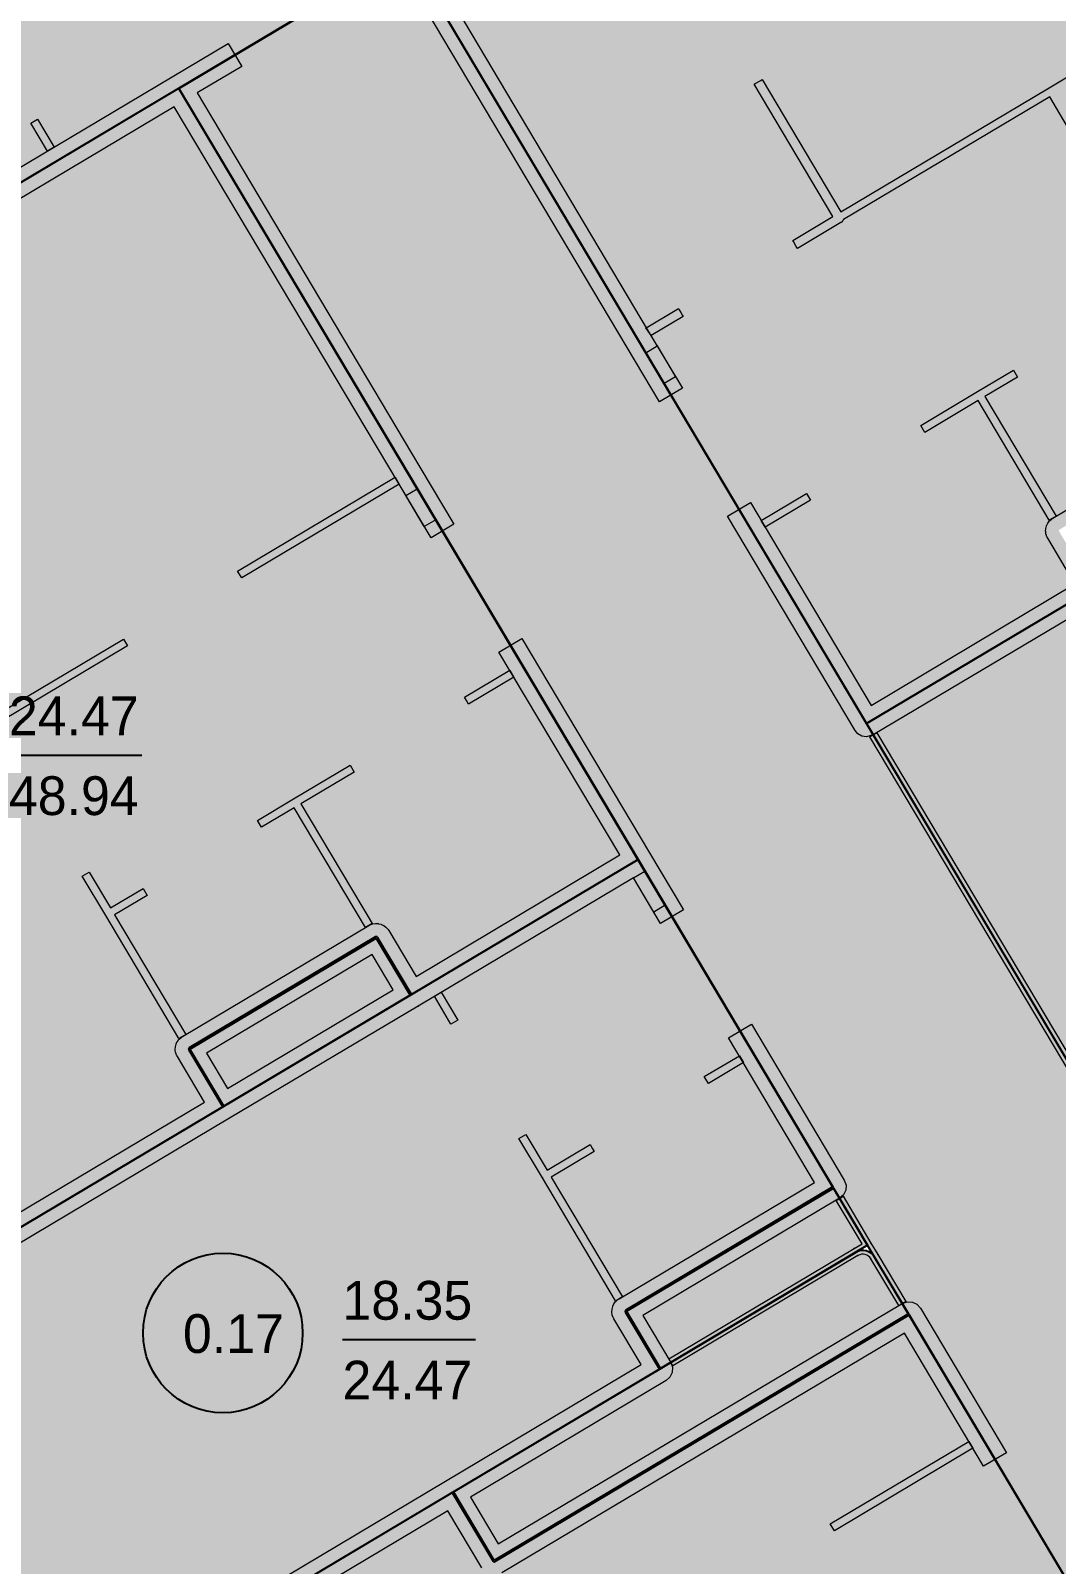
# Model space of a CAD drawing. Header units: millimetres. Extents: x 0 to 312583, y -208103 to 25097.
# Drawn here: x 209062 to 216776, y -109284 to -97750 of the extents above; entities that cross this region are included whole.
import ezdxf

# ---------------------------------------------------------------- set-up
doc = ezdxf.new("R2010")
doc.units = ezdxf.units.MM
doc.linetypes.add('Solid', pattern=[0])
for name, color, linetype, lineweight in [('Inner Walls', 5, 'Solid', 0), ('One-Bedroom Apartment', 1, 'Solid', 35), ('Room Objects', 47, 'Solid', 15), ('Room Walls', 47, 'Solid', 35), ('Service Area', 252, 'Solid', 25), ('Studio Apartment', 250, 'Solid', 25), ('Three-Bedroom Apartment', 151, 'Solid', 25), ('Two-Bedroom Apartment', 252, 'Solid', 25)]:
    doc.layers.add(name, color=color, linetype=linetype, lineweight=lineweight)
doc.styles.add('Dialog.plain', font='Dialog.plain')

msp = doc.modelspace()

# ---------------------------------------------------------------- hatches: boundary and pattern name
at = {"layer": 'One-Bedroom Apartment', "linetype": 'Solid', "lineweight": 25}
msp.add_hatch(color=250, dxfattribs=at).paths.add_polyline_path([(205674, -104793), (203947, -101893), (210176, -98184), (210177, -98185), (211903, -101084), (213630, -103984), (211925, -104999), (211669, -104569), (211668, -104567), (211667, -104566), (211665, -104565), (211663, -104564), (211661, -104564), (211659, -104564), (211657, -104565), (211656, -104566), (210254, -105400), (210252, -105401), (210251, -105403), (210250, -105404), (210249, -105406), (210249, -105408), (210249, -105410), (210250, -105412), (210250, -105414), (210506, -105843), (207400, -107693), (207400, -107693)], flags=0)
at = {"layer": 'Room Objects', "linetype": 'Solid', "lineweight": 0}
for points in [[(213688, -100172), (213774, -100121), (213912, -100353), (213912, -100353), (213826, -100404)], [(211884, -101247), (211969, -101196), (212108, -101428), (212108, -101428), (212022, -101479)], [(213595, -104121), (213595, -104121), (213681, -104070), (213834, -104327), (213834, -104327), (213748, -104379)]]:
    msp.add_hatch(color=5, dxfattribs=at).paths.add_polyline_path(points, flags=0)
at = {"layer": 'Service Area', "linetype": 'Solid', "lineweight": 25}
for points in [[(222254, -114559), (220535, -115583), (210177, -98185), (211895, -97162)], [(223304, -102152), (217075, -105861), (217075, -105861), (217075, -105861), (215348, -102961), (221577, -99252), (221577, -99252), (221577, -99252)], [(211916, -105004), (210515, -105838), (210259, -105409), (211661, -104574)], [(215100, -106454), (215356, -106884), (213799, -107811), (213543, -107381)], [(212548, -109254), (212241, -108738), (215270, -106935), (215288, -106927), (215307, -106922), (215327, -106921), (215346, -106924), (215364, -106931), (215381, -106941), (215396, -106954), (215407, -106970), (215663, -107399)]]:
    msp.add_hatch(color=254, dxfattribs=at).paths.add_polyline_path(points, flags=0)
at = {"layer": 'Studio Apartment', "linetype": 'Solid', "lineweight": 25}
for points in [[(203947, -101893), (203947, -101893), (202220, -98993), (202220, -98993), (207528, -95833), (207528, -95833), (207784, -96262), (207785, -96264), (207787, -96265), (207788, -96266), (207790, -96267), (207792, -96267), (207794, -96267), (207796, -96267), (207798, -96266), (209570, -95211), (211036, -97672)], [(213790, -107816), (209127, -110593), (209127, -110593), (209127, -110593), (207400, -107693), (213630, -103984), (213630, -103984), (213630, -103984), (215095, -106445), (213538, -107373), (213536, -107374), (213535, -107375), (213534, -107377), (213533, -107379), (213533, -107381), (213533, -107383), (213534, -107385), (213534, -107386)]]:
    msp.add_hatch(color=252, dxfattribs=at).paths.add_polyline_path(points, flags=0)
at = {"layer": 'Three-Bedroom Apartment', "linetype": 'Solid', "lineweight": 25}
msp.add_hatch(color=150, dxfattribs=at).paths.add_polyline_path([(209127, -110593), (212233, -108743), (212233, -108743), (212540, -109259), (212541, -109260), (212542, -109262), (212544, -109263), (212546, -109263), (212548, -109264), (212550, -109264), (212552, -109263), (212553, -109262), (215668, -107408), (217083, -109784), (220535, -115583), (221395, -115072), (222861, -117534), (222861, -117534), (220595, -118883), (220593, -118884), (220592, -118886), (220591, -118887), (220590, -118889), (220590, -118891), (220590, -118893), (220590, -118895), (220591, -118897), (220847, -119326), (220847, -119326), (216033, -122192), (212580, -116392)], flags=0)
at = {"layer": 'Two-Bedroom Apartment', "linetype": 'Solid', "lineweight": 25}
msp.add_hatch(color=151, dxfattribs=at).paths.add_polyline_path([(211895, -97162), (211036, -97672), (211036, -97672), (209309, -94772), (216398, -90552), (216398, -90552), (218124, -93452), (219851, -96352), (221577, -99252), (218471, -101101), (218471, -101101), (218216, -100671), (218214, -100670), (218213, -100669), (218211, -100668), (218209, -100667), (218207, -100667), (218206, -100667), (218204, -100667), (218202, -100668), (216800, -101502), (216799, -101504), (216797, -101505), (216796, -101507), (216796, -101509), (216795, -101511), (216795, -101512), (216796, -101514), (216797, -101516), (217053, -101946), (215348, -102961), (215348, -102961), (213621, -100061)], flags=0)

# ---------------------------------------------------------------- linework, layer by layer
at = {"layer": 'Inner Walls', "color": 47, "linetype": 'Solid', "lineweight": 15}
for p, q in [((211981, -97110), (213707, -100010)), ((213791, -100541), (211861, -97299)), ((210125, -98098), (210546, -97847)), ((210546, -97847), (210649, -98019)), ((210649, -98019), (210313, -98219)), ((204111, -101679), (210125, -98098)), ((210313, -98219), (211989, -101033)), ((210142, -98322), (204213, -101851)), ((212073, -101565), (210142, -98322)), ((213707, -100010), (213963, -100439)), ((213963, -100439), (213791, -100541)), ((216749, -101417), (218151, -100582)), ((211989, -101033), (212245, -101462)), ((214303, -101401), (214475, -101298)), ((214475, -101298), (215383, -102824)), ((212245, -101462), (212073, -101565)), ((215262, -103012), (214303, -101401)), ((216697, -101494), (216702, -101475)), ((216702, -101473), (216711, -101455)), ((216702, -101475), (216702, -101473)), ((216711, -101455), (216712, -101453)), ((216712, -101453), (216723, -101438)), ((216723, -101438), (216725, -101436)), ((216725, -101436), (216739, -101423)), ((216739, -101423), (216741, -101422)), ((216741, -101422), (216749, -101417)), ((216695, -101515), (216696, -101496)), ((216696, -101517), (216695, -101515)), ((216696, -101496), (216697, -101494)), ((216698, -101536), (216696, -101517)), ((216699, -101538), (216698, -101536)), ((216705, -101557), (216699, -101538)), ((216706, -101559), (216705, -101557)), ((216711, -101567), (216706, -101559)), ((216915, -101911), (216711, -101567)), ((215383, -102824), (216915, -101911)), ((217104, -102032), (215399, -103047)), ((212584, -102424), (212756, -102322)), ((212756, -102322), (213715, -103933)), ((213492, -103949), (212584, -102424)), ((215284, -103038), (215262, -103012)), ((215314, -103055), (215284, -103038)), ((215348, -103061), (215314, -103055)), ((215399, -103047), (215348, -103061)), ((211960, -104862), (213492, -103949)), ((213715, -103933), (213971, -104362)), ((213595, -104121), (211976, -105085)), ((213799, -104465), (213595, -104121)), ((213971, -104362), (213799, -104465)), ((210203, -105314), (211604, -104480)), ((211604, -104480), (211613, -104475)), ((211613, -104475), (211615, -104474)), ((211615, -104474), (211633, -104468)), ((211633, -104468), (211635, -104467)), ((211635, -104467), (211655, -104464)), ((211655, -104464), (211657, -104464)), ((211657, -104464), (211676, -104465)), ((211676, -104465), (211678, -104466)), ((211678, -104466), (211697, -104470)), ((211697, -104470), (211699, -104471)), ((211699, -104471), (211717, -104479)), ((211717, -104479), (211718, -104480)), ((211718, -104480), (211734, -104492)), ((211734, -104492), (211735, -104494)), ((211735, -104494), (211749, -104508)), ((211749, -104508), (211750, -104510)), ((211750, -104510), (211755, -104518)), ((211755, -104518), (211960, -104862)), ((211629, -104698), (210383, -105440)), ((211788, -104964), (211629, -104698)), ((210541, -105706), (211788, -104964)), ((211976, -105085), (210557, -105929)), ((214311, -105324), (214483, -105221)), ((214483, -105221), (215181, -106394)), ((210149, -105413), (210150, -105393)), ((210150, -105391), (210155, -105372)), ((210150, -105393), (210150, -105391)), ((210155, -105372), (210156, -105370)), ((210156, -105370), (210164, -105353)), ((210164, -105353), (210165, -105351)), ((210165, -105351), (210177, -105335)), ((210177, -105335), (210178, -105334)), ((210178, -105334), (210193, -105321)), ((210193, -105321), (210195, -105320)), ((210195, -105320), (210203, -105314)), ((214958, -106411), (214311, -105324)), ((210149, -105415), (210149, -105413)), ((210152, -105434), (210149, -105415)), ((210153, -105436), (210152, -105434)), ((210159, -105454), (210153, -105436)), ((210160, -105456), (210159, -105454)), ((210165, -105465), (210160, -105456)), ((210369, -105809), (210165, -105465)), ((210383, -105440), (210541, -105706)), ((207564, -107479), (210369, -105809)), ((210557, -105929), (207666, -107651)), ((213487, -107287), (214958, -106411)), ((215181, -106394), (215194, -106431)), ((215194, -106431), (215192, -106470)), ((215146, -106531), (213667, -107413)), ((215175, -106505), (215146, -106531)), ((215192, -106470), (215175, -106505)), ((212579, -109130), (215617, -107322)), ((213433, -107385), (213434, -107366)), ((213434, -107364), (213439, -107345)), ((213434, -107366), (213434, -107364)), ((213439, -107345), (213440, -107343)), ((213440, -107343), (213448, -107325)), ((213448, -107325), (213449, -107324)), ((213449, -107324), (213461, -107308)), ((213461, -107308), (213462, -107307)), ((213462, -107307), (213477, -107293)), ((213477, -107293), (213479, -107292)), ((213479, -107292), (213487, -107287)), ((215617, -107322), (215654, -107309)), ((215654, -107309), (215693, -107311)), ((215693, -107311), (215728, -107328)), ((215728, -107328), (215754, -107357)), ((215754, -107357), (216401, -108444)), ((213433, -107387), (213433, -107385)), ((213436, -107407), (213433, -107387)), ((213436, -107409), (213436, -107407)), ((213443, -107427), (213436, -107409)), ((213444, -107429), (213443, -107427)), ((213448, -107438), (213444, -107429)), ((213653, -107781), (213448, -107438)), ((213667, -107413), (213876, -107765)), ((215633, -107545), (212605, -109348)), ((216229, -108546), (215633, -107545)), ((212182, -108657), (213653, -107781)), ((213876, -107765), (213889, -107802)), ((213889, -107802), (213887, -107841)), ((213841, -107902), (212370, -108778)), ((213870, -107876), (213841, -107902)), ((213887, -107841), (213870, -107876)), ((216401, -108444), (216229, -108546)), ((211778, -108898), (212182, -108657)), ((212370, -108778), (212579, -109130)), ((209290, -110379), (211778, -108898)), ((212198, -108880), (209393, -110551)), ((212454, -109310), (212198, -108880))]:
    msp.add_line(p, q, dxfattribs=at)
msp.add_point((211976, -105085), dxfattribs=at)
at = {"layer": 'One-Bedroom Apartment', "color": 250, "linetype": 'Solid', "lineweight": 25}
for p, q in [((203947, -101893), (210176, -98184)), ((210176, -98184), (210177, -98185)), ((210177, -98185), (211903, -101084)), ((211903, -101084), (213630, -103984)), ((213630, -103984), (211925, -104999)), ((211656, -104566), (210254, -105400)), ((211657, -104565), (211656, -104566)), ((211659, -104564), (211657, -104565)), ((211661, -104564), (211659, -104564)), ((211663, -104564), (211661, -104564)), ((211665, -104565), (211663, -104564)), ((211667, -104566), (211665, -104565)), ((211668, -104567), (211667, -104566)), ((211669, -104569), (211668, -104567)), ((211925, -104999), (211669, -104569)), ((210250, -105404), (210249, -105406)), ((210249, -105406), (210249, -105408)), ((210249, -105408), (210249, -105410)), ((210249, -105410), (210250, -105412)), ((210251, -105403), (210250, -105404)), ((210252, -105401), (210251, -105403)), ((210254, -105400), (210252, -105401)), ((210250, -105412), (210250, -105414)), ((210250, -105414), (210506, -105843)), ((210506, -105843), (207400, -107693))]:
    msp.add_line(p, q, dxfattribs=at)
at = {"layer": 'Room Objects', "color": 0, "linetype": 'Solid', "lineweight": 0}
for p, q in [((213688, -100172), (213774, -100121)), ((213826, -100404), (213688, -100172)), ((213774, -100121), (213912, -100353)), ((213912, -100353), (213826, -100404)), ((211884, -101247), (211969, -101196)), ((212022, -101479), (211884, -101247)), ((211969, -101196), (212108, -101428)), ((212108, -101428), (212022, -101479)), ((213595, -104121), (213681, -104070)), ((213748, -104379), (213595, -104121)), ((213681, -104070), (213834, -104327)), ((213834, -104327), (213748, -104379))]:
    msp.add_line(p, q, dxfattribs=at)
for p in [(213912, -100353), (212108, -101428), (213595, -104121), (213834, -104327)]:
    msp.add_point(p, dxfattribs=at)
at = {"layer": 'Room Walls', "color": 47, "linetype": 'Solid', "lineweight": 9}
for p, q in [((216721, -98180), (219621, -96454)), ((214511, -98149), (214554, -98124)), ((214554, -98124), (214563, -98118)), ((214563, -98118), (215155, -99113)), ((214503, -98154), (214511, -98149)), ((215095, -99149), (214503, -98154)), ((215155, -99113), (216721, -98180)), ((216726, -98247), (215174, -99171)), ((216886, -98517), (216726, -98247)), ((209062, -98447), (209113, -98417)), ((209187, -98657), (209062, -98447)), ((209113, -98417), (209238, -98626)), ((209238, -98626), (209187, -98657)), ((214793, -99328), (215095, -99149)), ((215170, -99180), (215166, -99185)), ((215171, -99179), (215170, -99180)), ((215173, -99173), (215171, -99179)), ((215174, -99172), (215173, -99173)), ((215174, -99171), (215174, -99172)), ((215156, -99193), (214829, -99389)), ((215159, -99192), (215156, -99193)), ((215160, -99191), (215159, -99192)), ((215165, -99187), (215160, -99191)), ((215166, -99185), (215165, -99187)), ((214798, -99337), (214793, -99328)), ((214820, -99374), (214798, -99337)), ((214823, -99380), (214820, -99374)), ((214829, -99389), (214823, -99380)), ((213692, -99984), (213934, -99840)), ((213934, -99840), (213939, -99849)), ((213939, -99849), (213951, -99869)), ((213951, -99869), (213964, -99892)), ((213689, -99986), (213692, -99984)), ((213707, -100010), (213689, -99986)), ((213969, -99900), (213728, -100044)), ((213964, -99892), (213969, -99900)), ((213723, -100035), (213707, -100010)), ((213728, -100044), (213723, -100035)), ((216182, -100465), (216454, -100303)), ((216454, -100303), (216484, -100355)), ((216484, -100355), (216239, -100501)), ((215756, -100719), (216182, -100465)), ((216187, -100532), (215787, -100771)), ((216723, -101432), (216187, -100532)), ((216239, -100501), (216775, -101401)), ((215787, -100771), (215756, -100719)), ((210618, -101814), (211802, -101109)), ((211802, -101109), (211832, -101161)), ((211832, -101161), (210649, -101866)), ((214555, -101434), (214897, -101231)), ((214897, -101231), (214912, -101256)), ((214912, -101256), (214927, -101282)), ((214927, -101282), (214586, -101485)), ((214586, -101485), (214555, -101434)), ((216775, -101401), (216723, -101432)), ((210649, -101866), (210618, -101814)), ((208799, -102897), (209759, -102326)), ((209789, -102377), (208829, -102949)), ((209759, -102326), (209789, -102377)), ((212324, -102762), (212665, -102559)), ((212696, -102611), (212354, -102814)), ((212665, -102559), (212696, -102611)), ((212339, -102788), (212324, -102762)), ((212354, -102814), (212339, -102788)), ((215373, -103062), (215425, -103031)), ((217049, -105876), (215373, -103062)), ((215425, -103031), (217085, -105819)), ((211038, -103528), (211464, -103274)), ((211495, -103326), (211094, -103564)), ((211464, -103274), (211495, -103326)), ((210767, -103689), (211038, -103528)), ((211094, -103564), (211630, -104464)), ((211043, -103595), (210797, -103741)), ((211579, -104495), (211043, -103595)), ((210797, -103741), (210767, -103689)), ((209450, -104108), (209502, -104078)), ((209626, -104404), (209450, -104108)), ((209502, -104078), (209662, -104347)), ((209662, -104347), (209907, -104201)), ((209938, -104253), (209693, -104399)), ((209907, -104201), (209938, -104253)), ((210177, -105329), (209626, -104404)), ((209693, -104399), (210229, -105299)), ((211630, -104464), (211579, -104495)), ((212098, -105012), (212149, -104982)), ((212222, -105222), (212098, -105012)), ((212149, -104982), (212274, -105191)), ((212274, -105191), (212222, -105222)), ((210229, -105299), (210177, -105329)), ((214128, -105616), (214392, -105459)), ((214422, -105511), (214159, -105667)), ((214392, -105459), (214422, -105511)), ((214159, -105667), (214128, -105616)), ((212734, -106081), (212785, -106050)), ((212910, -106376), (212734, -106081)), ((212785, -106050), (212946, -106320)), ((212946, -106320), (213269, -106127)), ((213300, -106179), (212977, -106371)), ((213269, -106127), (213285, -106153)), ((213285, -106153), (213300, -106179)), ((213461, -107302), (212910, -106376)), ((212977, -106371), (213512, -107271)), ((215121, -106547), (215172, -106516)), ((215315, -106873), (215121, -106547)), ((215172, -106516), (215382, -106868)), ((213861, -107739), (215255, -106909)), ((215255, -106909), (215315, -106873)), ((215382, -106868), (215433, -106954)), ((215284, -106961), (213891, -107791)), ((215298, -106955), (215284, -106961)), ((215311, -106952), (215298, -106955)), ((215325, -106951), (215311, -106952)), ((215339, -106953), (215325, -106951)), ((215351, -106958), (215339, -106953)), ((215363, -106965), (215351, -106958)), ((215373, -106974), (215363, -106965)), ((215382, -106986), (215373, -106974)), ((215591, -107337), (215382, -106986)), ((215433, -106954), (215643, -107307)), ((213487, -107287), (213461, -107302)), ((213512, -107271), (213487, -107287)), ((215643, -107307), (215591, -107337)), ((213891, -107791), (213861, -107739)), ((215076, -108979), (216118, -108359)), ((216118, -108359), (216149, -108411)), ((216149, -108411), (215107, -109031)), ((215107, -109031), (215076, -108979))]:
    msp.add_line(p, q, dxfattribs=at)
for p in [(212910, -106376), (215255, -106909), (215382, -106868), (215284, -106961), (215382, -106986), (215433, -106954)]:
    msp.add_point(p, dxfattribs=at)
at = {"layer": 'Service Area', "color": 254, "linetype": 'Solid', "lineweight": 25}
for p, q in [((210177, -98185), (211895, -97162)), ((211895, -97162), (222254, -114559)), ((220535, -115583), (210177, -98185)), ((215348, -102961), (221577, -99252)), ((217075, -105861), (215348, -102961)), ((210259, -105409), (211661, -104574)), ((211661, -104574), (211916, -105004)), ((211916, -105004), (210515, -105838)), ((210515, -105838), (210259, -105409)), ((213543, -107381), (215100, -106454)), ((215100, -106454), (215356, -106884)), ((215356, -106884), (213799, -107811)), ((212241, -108738), (215270, -106935)), ((215270, -106935), (215288, -106927)), ((215288, -106927), (215307, -106922)), ((215307, -106922), (215327, -106921)), ((215327, -106921), (215346, -106924)), ((215346, -106924), (215364, -106931)), ((215364, -106931), (215381, -106941)), ((215381, -106941), (215396, -106954)), ((215396, -106954), (215407, -106970)), ((215407, -106970), (215663, -107399)), ((215663, -107399), (212548, -109254)), ((213799, -107811), (213543, -107381)), ((212548, -109254), (212241, -108738))]:
    msp.add_line(p, q, dxfattribs=at)
at = {"layer": 'Studio Apartment', "color": 252, "linetype": 'Solid', "lineweight": 25}
for p, q in [((211036, -97672), (203947, -101893)), ((207400, -107693), (213630, -103984)), ((213630, -103984), (215095, -106445)), ((215095, -106445), (213538, -107373)), ((213534, -107377), (213533, -107379)), ((213533, -107379), (213533, -107381)), ((213533, -107381), (213533, -107383)), ((213533, -107383), (213534, -107385)), ((213535, -107375), (213534, -107377)), ((213534, -107385), (213534, -107386)), ((213534, -107386), (213790, -107816)), ((213536, -107374), (213535, -107375)), ((213538, -107373), (213536, -107374)), ((213790, -107816), (209127, -110593))]:
    msp.add_line(p, q, dxfattribs=at)
msp.add_point((213630, -103984), dxfattribs=at)
msp.add_point((213630, -103984), dxfattribs=at)
at = {"layer": 'Three-Bedroom Apartment', "color": 7, "linetype": 'Solid', "lineweight": 25}
for p, q in [((208898, -103199), (209898, -103199)), ((211407, -107594), (212407, -107594))]:
    msp.add_line(p, q, dxfattribs=at)
at = {"layer": 'Three-Bedroom Apartment', "color": 150, "linetype": 'Solid', "lineweight": 25}
for p, q in [((212553, -109262), (215668, -107408)), ((215668, -107408), (217083, -109784)), ((209127, -110593), (212233, -108743)), ((212233, -108743), (212540, -109259)), ((212540, -109259), (212541, -109260)), ((212541, -109260), (212542, -109262)), ((212542, -109262), (212544, -109263)), ((212544, -109263), (212546, -109263)), ((212546, -109263), (212548, -109264)), ((212548, -109264), (212550, -109264)), ((212550, -109264), (212552, -109263)), ((212552, -109263), (212553, -109262))]:
    msp.add_line(p, q, dxfattribs=at)
at = {"layer": 'Three-Bedroom Apartment', "color": 7, "linetype": 'Solid', "lineweight": 25}
msp.add_circle((210507, -107544), 600, dxfattribs=at)
at = {"layer": 'Three-Bedroom Apartment', "color": 150, "linetype": 'Solid', "lineweight": 25}
msp.add_point((212233, -108743), dxfattribs=at)
at = {"layer": 'Two-Bedroom Apartment', "color": 151, "linetype": 'Solid', "lineweight": 25}
for p, q in [((213621, -100061), (211895, -97162)), ((215348, -102961), (213621, -100061)), ((217053, -101946), (215348, -102961))]:
    msp.add_line(p, q, dxfattribs=at)
msp.add_point((215348, -102961), dxfattribs=at)

# ---------------------------------------------------------------- texts
at = {"layer": 'Three-Bedroom Apartment', "color": 7, "linetype": 'Solid', "lineweight": 25, "style": 'Dialog.plain'}
for s, p in [('24.47', (208898, -103049)), ('48.94', (208898, -103649)), ('18.35', (211407, -107444)), ('0.17', (210207, -107694)), ('24.47', (211407, -108044))]:
    msp.add_text(s, height=291.6, dxfattribs=at).set_placement(p)

doc.saveas('drawing.dxf')
